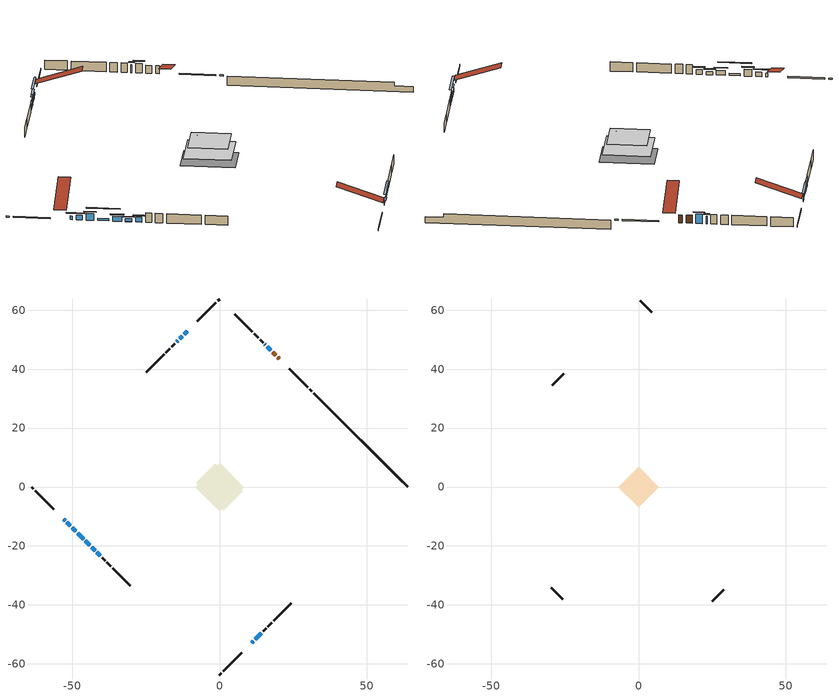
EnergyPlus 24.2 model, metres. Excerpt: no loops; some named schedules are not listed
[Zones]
conditioned space
 floor outside (Floor1 construction): -0.75,0 0,0.75 0.75,0 0,-0.75 z0.61
 floor outside (Floor2 construction): -0.91,0 0,0.91 0.91,0 0,-0.91 z0.61
 floor adiabatic (AdiabaticFloorConstruction): -8.15,0 0,8.15 8.15,0 0,-8.15 z0.61
 floor foundation (Slab1 construction): -7.97,1.41 -1.41,7.97 7.97,-1.41 1.41,-7.97 z-1.83
 wall outside (RimJoist1 construction): 0,-63.81 0.58,-63.23 / -63.81,0 -63.23,-0.58 / 0,63.81 -0.58,63.23 / 31.26,32.55 30.68,33.13 z0.61:0.91
 wall outside (RimJoist2 construction): 1.24,-62.58 7.57,-56.24 / -62.58,-1.24 -56.24,-7.57 / -1.24,62.58 -7.57,56.24 / 30.02,33.79 23.68,40.13 z0.61:0.91
 wall outside (AdiabaticWallConstruction 1): 20.27,43.54 19.7,44.12 / 19.04,44.77 18,45.81 z0.61:2.64
 wall outside (AdiabaticWallConstruction): -52.83,-10.99 -52.43,-11.38 / 10.99,-52.83 11.53,-52.28 z0.61:1.53; -51.77,-12.04 -50.7,-13.12 / -14.13,49.68 -14.57,49.25 / -45.49,-18.32 -43.98,-19.83 / -41.59,-22.22 -40.51,-23.3 z0.61:1.83; -50.04,-13.77 -48.75,-15.07 z0.61:2.34; 17.35,46.47 16.27,47.55 z0.61:3.05; -10.99,52.83 -11.96,51.85 / -48.09,-15.72 -46.15,-17.66 / 12.18,-51.63 14.12,-49.69 z0.61:1.22; -12.61,51.2 -13.48,50.34 z0.61:1.68; 15.61,48.2 15.43,48.38 z0.61:2.64; -43.33,-20.49 -42.25,-21.56 z0.61:1.37
 wall outside (Wall1 construction): 14.78,-49.03 15.79,-48.02 / -39.86,-23.96 -38.84,-24.97 / -15.22,48.59 -16.24,47.58 / 14.77,49.04 13.76,50.05 z0.61:3.05
 wall outside (Wall2 construction): 16.45,-47.36 17.72,-46.09 / -38.19,-25.63 -36.91,-26.9 / -16.89,46.92 -18.17,45.65 / 13.1,50.71 11.83,51.98 z0.61:3.05
 wall outside (Wall3 construction): 18.38,-45.43 24.35,-39.46 / -36.26,-27.56 -30.29,-33.52 / -18.82,44.99 -24.79,39.02 / 11.17,52.64 5.21,58.61 z0.61:3.05
 wall foundation (FoundationWall1 construction): 31.92,31.9,-1.83 31.92,31.9,0.61 60.62,3.19,0.61 60.62,3.19,-0.32 63.81,0,-0.32 63.81,0,-1.83
 window (WindowConstruction 10): -52.82,-10.99 -52.43,-11.38 z0.61:1.52
 window (WindowConstruction 6): -51.77,-12.04 -50.7,-13.12 z0.61:1.83
 window (WindowConstruction 7): -50.04,-13.77 -48.75,-15.07 z0.61:2.34
 window (WindowConstruction 8): 10.99,-52.82 11.53,-52.29 z0.61:1.52
 window (WindowConstruction 9): 17.35,46.47 16.27,47.55 z0.61:3.05
 window (WindowConstruction 11): -10.99,52.82 -11.96,51.85 z0.61:1.22
 window (WindowConstruction 12): -48.09,-15.72 -46.15,-17.66 z0.61:1.22
 window (WindowConstruction 13): 12.18,-51.63 14.12,-49.69 z0.61:1.22
 window (WindowConstruction): -12.61,51.2 -13.48,50.34 z0.61:1.68
 window (WindowConstruction 1): 15.61,48.2 15.43,48.38 z0.61:2.64
 window (WindowConstruction 2): -14.13,49.68 -14.56,49.25 z0.61:1.83
 window (WindowConstruction 3): -45.49,-18.32 -43.98,-19.83 z0.61:1.83
 window (WindowConstruction 4): -43.33,-20.49 -42.25,-21.56 z0.61:1.37
 window (WindowConstruction 5): -41.59,-22.22 -40.51,-23.3 z0.61:1.83
 door (Door): 20.27,43.54 19.7,44.12 z0.61:2.64
 door (Door 1): 19.04,44.77 18,45.81 z0.61:2.64
 ceiling adiabatic (AdiabaticFloorConstruction): 0,-8.15 8.15,0 0,8.15 -8.15,0 z0.61
attic - vented
 floor to conditioned space (Floor3 construction Reversed): -6.82,0 0,6.82 6.82,0 0,-6.82 z3.05
 floor to conditioned space (Floor4 construction Reversed): -4.56,0 0,4.56 4.56,0 0,-4.56 z3.05
 wall outside (Wall4 construction): 25.01,-38.81 28.9,-34.91 / -29.63,-34.18 -25.74,-38.07 / -25.45,38.36 -29.34,34.47 / 4.55,59.26 0.66,63.16 z0.61:3.05
 roof outside (Roof1 construction): 10.33,-53.48,3.05 2.36,-45.51,6.8 0.26,-47.61,6.8 8.23,-55.58,3.05; -53.48,-10.33,3.05 -45.51,-2.36,6.8 -47.61,-0.26,6.8 -55.58,-8.23,3.05; -10.33,53.48,3.05 -2.36,45.51,6.8 -0.26,47.61,6.8 -8.23,55.58,3.05; 20.93,42.89,3.05 12.96,34.92,6.8 15.06,32.82,6.8 23.03,40.79,3.05
shading: -51.79,-12.03 -53.47,-10.34 -53.79,-10.67 -52.11,-12.35 z2.44; -50.26,-13.55 -52.2,-11.61 -52.53,-11.93 -50.59,-13.87 z2.44; -48.31,-15.5 -50.47,-13.34 -50.8,-13.67 -48.64,-15.82 z2.95; 11.96,-51.85 10.56,-53.26 10.88,-53.58 12.28,-52.18 z2.13; 15.84,47.98 17.78,46.04 18.1,46.36 16.16,48.3 z3.66; -13.9,49.92 -9.05,54.76 -9.38,55.09 -14.22,50.24 z3.96; -44.21,-19.6 -50.03,-13.79 -50.35,-14.11 -44.54,-19.93 z3.96; 16.06,-47.75 10.25,-53.57 10.57,-53.89 16.39,-48.08 z3.96; -14.12,49.69 -11.97,51.84 -12.3,52.17 -14.45,50.02 z2.59; 15,48.81 16.04,47.77 16.37,48.1 15.33,49.14 z3.25; -15,48.82 -13.7,50.11 -14.03,50.44 -15.32,49.14 z2.44; -43.55,-20.26 -45.92,-17.89 -46.25,-18.22 -43.88,-20.59 z2.44; -41.82,-21.99 -43.76,-20.06 -44.08,-20.38 -42.14,-22.32 z1.98; -40.08,-23.73 -42.02,-21.79 -42.35,-22.12 -40.41,-24.05 z2.44
[Building]
Building 1: Terrain=Suburbs
[Site:Location]
Calgary Intl AP_AB: Latitude {deg}=51.11; Longitude {deg}=-114.02; Time Zone {hr}=-7; Elevation {m}=1084; Keep Site Location Information=Yes
[Site:GroundTemperature:Shallow]
0.326196, -1.55603, -1.70677, -0.813554, 2.7722, 6.34125, 9.43543, 11.3955, 11.562, 9.96783, 6.95256, 3.49299
[Site:WaterMainsTemperature]
Calculation Method=Schedule; Temperature Schedule=mains temperature schedule
[Material] Roughness=Rough; Thermal Absorptance=0.9
Name | Thickness {m} | Conductivity {W/m-K} | Density {kg/m3} | Specific Heat {J/kg-K} | Solar Absorptance | Visible Absorptance
asphalt or fiberglass shingles | 0.00635 | 0.162714 | 1121.4 | 1465.45 | 0.4 | 0.4
ceiling loosefill ins | 0.169333 | 0.0480833 | 16.02 | 1046.75 | 0.7 | 0.7
ceiling stud and cavity | 0.1397 | 0.0776294 | 65.682 | 1177.47 | 0.7 | 0.7
ceiling stud and cavity 1 | 0.1397 | 0.0868022 | 65.682 | 1177.47 | 0.7 | 0.7
concrete 4.0 in. | 0.1016 | 1.803125 | 2242.8 | 837.4 | 0.7 | 0.7
concrete 8.0 in. | 0.2032 | 1.803125 | 2242.8 | 837.4 | 0.7 | 0.7
door material | 0.04445 | 0.0451087 | 512.64 | 1214.23 | 0.7 | 0.7
exterior vertical ins | 0.0645585 | 0.029427 | 32.04 | 1214.23 | 0.7 | 0.7
floor covering | 0.0127 | 0.0433444 | 54.468 | 1339.84 | 0.6 | 0.6
floor rigid ins | 0.103632 | 0.029427 | 32.04 | 1214.23 | 0.7 | 0.7
floor rigid ins 1; wall rigid ins 1 | 0.512978 | 0.029427 | 32.04 | 1214.23 | 0.7 | 0.7
floor stud and cavity | 0.1397 | 0.116811 | 92.3553 | 1139.71 | 0.7 | 0.7
floor stud and cavity 1 | 0.1397 | 0.121275 | 92.3553 | 1139.71 | 0.7 | 0.7
floor stud and cavity 2 | 0.1397 | 1.75129 | 37.0049 | 1207.88 | 0.7 | 0.7
furniture material conditioned space 1 | 0.1524 | 0.115458 | 640.8 | 1214.23 | 0.6 | 0.6
gypsum board | 0.0127 | 0.160291 | 801 | 837.4 | 0.6 | 0.6
gypsum board 1 | 0.0127 | 0.160291 | 801 | 837.4 | 0.7 | 0.7
osb sheathing 0.5 in. | 0.0127 | 0.115458 | 512.64 | 1214.23 | 0.7 | 0.7
osb sheathing 0.75 in. | 0.01905 | 0.115458 | 512.64 | 1214.23 | 0.7 | 0.7
osb sheathing 2.0 in. | 0.0508 | 0.115458 | 512.64 | 1214.23 | 0.7 | 0.7
rim joist rigid ins; wall rigid ins | 0.051816 | 0.029427 | 32.04 | 1214.23 | 0.7 | 0.7
rim joist stud and cavity | 0.0508 | 0.0527828 | 125.044 | 1163.47 | 0.6 | 0.6
rim joist stud and cavity 1 | 0.0508 | 0.0496917 | 125.044 | 1163.47 | 0.6 | 0.6
slab rigid ins | 0.000517642 | 0.029427 | 32.04 | 1214.23 | 0.7 | 0.7
wall stud and cavity | 0.1397 | 0.256764 | 139.0536 | 1170.24 | 0.7 | 0.7
wall stud and cavity 1 | 0.1397 | 0.189354 | 139.0536 | 1170.24 | 0.7 | 0.7
wall stud and cavity 2 | 0.1397 | 0.17399 | 139.0536 | 1170.24 | 0.7 | 0.7
wall stud and cavity 3 | 0.0889 | 6.9971 | 50.32683 | 1063.81 | 0.6 | 0.6
wall stud and cavity 4 | 0.0889 | 0.380278 | 52.3479 | 1209.89 | 0.7 | 0.7
wall stud and cavity 5 | 0.0889 | 0.391764 | 83.0341 | 1211.67 | 0.7 | 0.7
wood siding | 0.0254 | 0.102417 | 544.68 | 1172.36 | 0.4 | 0.4
wood siding 1 | 0.00254 | 0.102417 | 544.68 | 1172.36 | 0.4 | 0.4
wood siding 2; wood siding 3; wood siding 4 | 0.0254 | 0.102417 | 544.68 | 1172.36 | 0.7 | 0.7
[WindowMaterial:SimpleGlazingSystem]
Name | U-Factor {W/m2-K} | Solar Heat Gain Coefficient
WindowMaterial | 2.78392 | 0.59
WindowMaterial 1 | 2.73793 | 0.33
WindowMaterial 10 | 2.75553 | 0.6
WindowMaterial 11 | 2.77143 | 0.5
WindowMaterial 2 | 2.50513 | 0.27
WindowMaterial 3 | 2.7913 | 0.63
WindowMaterial 4 | 2.76973 | 0.52
WindowMaterial 5 | 2.77825 | 0.56
WindowMaterial 6 | 2.78847 | 0.62
WindowMaterial 7 | 2.79414 | 0.65
WindowMaterial 8 | 2.773703 | 0.53
WindowMaterial 9 | 2.79471 | 0.65
[Construction]
AdiabaticFloorConstruction: floor stud and cavity 2, floor rigid ins 1, osb sheathing 0.75 in., floor covering
AdiabaticWallConstruction: wood siding 3, wall rigid ins 1, wall stud and cavity 4, gypsum board
AdiabaticWallConstruction 1: wood siding 4, wall rigid ins 1, wall stud and cavity 4, gypsum board
Door; Door 1: door material
Floor1 construction: floor stud and cavity, floor rigid ins, osb sheathing 0.75 in., floor covering
Floor2 construction: floor stud and cavity 1, floor rigid ins, osb sheathing 0.75 in., floor covering
Floor3 construction Reversed: gypsum board, ceiling stud and cavity, ceiling loosefill ins
Floor4 construction Reversed: gypsum board, ceiling stud and cavity 1, ceiling loosefill ins
FoundationWall1 construction: concrete 8.0 in., gypsum board 1
furniture construction conditioned space 1: furniture material conditioned space 1
PartitionWallConstruction: gypsum board, wall stud and cavity 5, gypsum board
RimJoist1 construction: wood siding 2, rim joist rigid ins, osb sheathing 2.0 in., rim joist stud and cavity
RimJoist2 construction: wood siding 2, rim joist rigid ins, osb sheathing 2.0 in., rim joist stud and cavity 1
Roof1 construction: asphalt or fiberglass shingles
Slab1 construction: slab rigid ins, concrete 4.0 in.
Wall1 construction: wood siding, wall rigid ins, osb sheathing 0.5 in., wall stud and cavity, gypsum board
Wall2 construction: wood siding, wall rigid ins, osb sheathing 0.5 in., wall stud and cavity 1, gypsum board
Wall3 construction: wood siding, wall rigid ins, osb sheathing 0.5 in., wall stud and cavity 2, gypsum board
Wall4 construction: wood siding 1, wall stud and cavity 3
WindowConstruction: WindowMaterial
WindowConstruction 1: WindowMaterial 1
WindowConstruction 10: WindowMaterial 10
WindowConstruction 11; WindowConstruction 12; WindowConstruction 13: WindowMaterial 11
WindowConstruction 2: WindowMaterial 2
WindowConstruction 3: WindowMaterial 3
WindowConstruction 4: WindowMaterial 4
WindowConstruction 5: WindowMaterial 5
WindowConstruction 6: WindowMaterial 6
WindowConstruction 7: WindowMaterial 7
WindowConstruction 8: WindowMaterial 8
WindowConstruction 9: WindowMaterial 9
[Zone] Multiplier=1; Part of Total Floor Area=Yes
Name | Volume {m3}
attic - vented | 82.1473
conditioned space | 732.6
[Space]
Name | Zone | Volume {m3}
attic - vented 1 | attic - vented | 82.1473
conditioned space 1 | conditioned space | 732.6
[ZoneInfiltration:EffectiveLeakageArea]
infil attic - vented 1: Zone or Space=attic - vented 1; Schedule=Always On Discrete; Effective Air Leakage Area {cm2}=4609.03; Stack Coefficient=0.000430776; Wind Coefficient=1.40232e-05
[ZoneMixing]
whole house fan mix: Zone or Space=attic - vented; Schedule=Always On Continuous; Design Flow Rate Calculation Method=Flow/Zone; Design Flow Rate {m3/s}=0; Source Zone or Space=conditioned space
[SurfaceProperty:ExposedFoundationPerimeter]
Slab1: Exposed Perimeter Calculation Method=TotalExposedPerimeter; Total Exposed Perimeter {m}=45.11
[InternalMass] Zone or ZoneList=conditioned space; Space or SpaceList=conditioned space 1
Name | Construction | Surface Area {m2}
furniture mass conditioned space 1 | furniture construction conditioned space 1 | 103.588
partition wall mass | PartitionWallConstruction | 258.971
[Lights]
interior lighting: Zone or ZoneList or Space or SpaceList=conditioned space 1; Schedule=interior lighting schedule; Design Level Calculation Method=LightingLevel; Lighting Level {W}=343.2; Return Air Fraction=0; Fraction Radiant=0.6; Fraction Visible=0.2; Fraction Replaceable=1
[People]
occupants: Zone or ZoneList or Space or SpaceList=conditioned space 1; Number of People Schedule=occupants schedule; Number of People Calculation Method=People; Number of People=3; Fraction Radiant=0.314171; Sensible Heat Fraction=0.56303; Activity Level Schedule=occupants activity schedule; Carbon Dioxide Generation Rate {m3/s-W}=0; Enable ASHRAE 55 Comfort Warnings=No; Mean Radiant Temperature Calculation Type=EnclosureAveraged
[ElectricEquipment] Zone or ZoneList or Space or SpaceList=conditioned space 1; Design Level Calculation Method=EquipmentLevel
Name | Schedule | Design Level {W} | Fraction Latent | Fraction Radiant | Fraction Lost
clothes dryer | clothes dryer schedule | 140.772 | 0.015 | 0.081 | 0.85
clothes washer | clothes washer schedule | 32.1985 | 0.03 | 0.162 | 0.7
cooking range | cooking range schedule | 215.147 | 0.08 | 0.432 | 0.2
dishwasher | dishwasher schedule | 66.8632 | 0.3 | 0.18 | 0.4
fridge | fridge schedule | 72.9452 | 0 | 0.6 | 0
mech vent house fan | mech vent house fan schedule | 0 | 0 | 0 | 1
mech vent house fan cfis | mech vent house fan cfis schedule | 0 | 0 | 0 | 0
misc plug loads | misc plug loads schedule | 494.7 | 0.045 | 0.513 | 0.1
whole house fan | Always On Discrete | 0 | 0 | 0 | 1
[OtherEquipment] Zone or ZoneList or Space or SpaceList=conditioned space 1; Design Level Calculation Method=EquipmentLevel
Name | Fuel Type | Schedule | Design Level {W} | Fraction Latent | Fraction Radiant | Fraction Lost
clothes dryer 1 | Electricity | clothes dryer schedule | 0 | 0.015 | 0.081 | 0.85
cooking range 1 | Electricity | cooking range schedule | 0 | 0.08 | 0.432 | 0.2
general water use latent | None | general water use schedule | 62.594 | 1 | 0 | 0
general water use sensible | None | general water use schedule | -61.6891 | 0 | 0.6 | 0
mech vent house fan latent load | None | Always On Discrete | 0 | 1 | 0 | 0
mech vent house fan sensible load | None | Always On Discrete | 0 | 0 | 0 | 0
water heater energy adjustment1 | NaturalGas | Always On Discrete | 0.01 | 0 | 0 | 1
[ZoneInfiltration:DesignFlowRate] Zone or ZoneList or Space or SpaceList=conditioned space 1; Schedule=Always On Discrete; Design Flow Rate Calculation Method=Flow/Zone; Design Flow Rate {m3/s}=0
infil flow; natural vent flow; whole house fan flow
[Foundation:Kiva]
Foundation Kiva 1: Initial Indoor Air Temperature {C}=18; Wall Height Above Grade {m}=0.609996; Wall Depth Below Slab {m}=0.2032; Custom Block Material Name 1=exterior vertical ins; Custom Block Depth 1 {m}=2.43998; Custom Block X Position 1 {m}=0.2159; Custom Block Z Position 1 {m}=0
[Foundation:Kiva:Settings]
Soil Conductivity {W/m-K}=0.849921; Soil Density {kg/m3}=1842.3; Soil Specific Heat {J/kg-K}=418.7; Ground Solar Absorptivity=0.9; Ground Thermal Absorptivity=0.9; Ground Surface Roughness {m}=0.03; Far-Field Width {m}=40; Deep-Ground Boundary Condition=ZeroFlux; Deep-Ground Depth {m}=40; Minimum Cell Dimension {m}=0.2; Maximum Cell Growth Coefficient=3; Simulation Timestep=Timestep
[Exterior:Lights]
exterior lighting: Schedule=exterior lighting schedule; Design Level {W}=75.6
[Schedule:Constant]
Name | Hourly Value
Always On Continuous; mech vent house fan schedule; mech vent house fan cfis schedule; Always On Discrete | 1
occupants activity schedule | 117.228
fridge schedule | 0
[Schedule:Week:Daily]
interior lighting schedule Week Rule - Jan1-Jan27: interior lighting schedule day, interior lighting schedule day, interior lighting schedule day, interior lighting schedule day, interior lighting schedule day, interior lighting schedule day, interior lighting schedule day, interior lighting schedule default day, interior lighting schedule default day, interior lighting schedule default day, interior lighting schedule default day, interior lighting schedule default day
interior lighting schedule Week Rule - Jan28-Feb3: interior lighting schedule day, interior lighting schedule day, interior lighting schedule day, interior lighting schedule day, interior lighting schedule day 1, interior lighting schedule day 1, interior lighting schedule day 1, interior lighting schedule default day, interior lighting schedule default day, interior lighting schedule default day, interior lighting schedule default day, interior lighting schedule default day
interior lighting schedule Week Rule - Feb4-Feb24: interior lighting schedule day 1, interior lighting schedule day 1, interior lighting schedule day 1, interior lighting schedule day 1, interior lighting schedule day 1, interior lighting schedule day 1, interior lighting schedule day 1, interior lighting schedule default day, interior lighting schedule default day, interior lighting schedule default day, interior lighting schedule default day, interior lighting schedule default day
interior lighting schedule Week Rule - Feb25-Mar3: interior lighting schedule day 1, interior lighting schedule day 1, interior lighting schedule day 1, interior lighting schedule day 1, interior lighting schedule day 2, interior lighting schedule day 2, interior lighting schedule day 2, interior lighting schedule default day, interior lighting schedule default day, interior lighting schedule default day, interior lighting schedule default day, interior lighting schedule default day
interior lighting schedule Week Rule - Mar4-Mar31: interior lighting schedule day 2, interior lighting schedule day 2, interior lighting schedule day 2, interior lighting schedule day 2, interior lighting schedule day 2, interior lighting schedule day 2, interior lighting schedule day 2, interior lighting schedule default day, interior lighting schedule default day, interior lighting schedule default day, interior lighting schedule default day, interior lighting schedule default day
interior lighting schedule Week Rule - Apr1-Apr28: interior lighting schedule day 3, interior lighting schedule day 3, interior lighting schedule day 3, interior lighting schedule day 3, interior lighting schedule day 3, interior lighting schedule day 3, interior lighting schedule day 3, interior lighting schedule default day, interior lighting schedule default day, interior lighting schedule default day, interior lighting schedule default day, interior lighting schedule default day
interior lighting schedule Week Rule - Apr29-May5: interior lighting schedule day 3, interior lighting schedule day 3, interior lighting schedule day 4, interior lighting schedule day 4, interior lighting schedule day 4, interior lighting schedule day 4, interior lighting schedule day 4, interior lighting schedule default day, interior lighting schedule default day, interior lighting schedule default day, interior lighting schedule default day, interior lighting schedule default day
interior lighting schedule Week Rule - May6-May26: interior lighting schedule day 4, interior lighting schedule day 4, interior lighting schedule day 4, interior lighting schedule day 4, interior lighting schedule day 4, interior lighting schedule day 4, interior lighting schedule day 4, interior lighting schedule default day, interior lighting schedule default day, interior lighting schedule default day, interior lighting schedule default day, interior lighting schedule default day
interior lighting schedule Week Rule - May27-Jun2: interior lighting schedule day 4, interior lighting schedule day 4, interior lighting schedule day 4, interior lighting schedule day 4, interior lighting schedule day 4, interior lighting schedule day 5, interior lighting schedule day 5, interior lighting schedule default day, interior lighting schedule default day, interior lighting schedule default day, interior lighting schedule default day, interior lighting schedule default day
interior lighting schedule Week Rule - Jun3-Jun30: interior lighting schedule day 5, interior lighting schedule day 5, interior lighting schedule day 5, interior lighting schedule day 5, interior lighting schedule day 5, interior lighting schedule day 5, interior lighting schedule day 5, interior lighting schedule default day, interior lighting schedule default day, interior lighting schedule default day, interior lighting schedule default day, interior lighting schedule default day
interior lighting schedule Week Rule - Jul1-Jul28: interior lighting schedule day 6, interior lighting schedule day 6, interior lighting schedule day 6, interior lighting schedule day 6, interior lighting schedule day 6, interior lighting schedule day 6, interior lighting schedule day 6, interior lighting schedule default day, interior lighting schedule default day, interior lighting schedule default day, interior lighting schedule default day, interior lighting schedule default day
interior lighting schedule Week Rule - Jul29-Aug4: interior lighting schedule day 6, interior lighting schedule day 6, interior lighting schedule day 6, interior lighting schedule day 7, interior lighting schedule day 7, interior lighting schedule day 7, interior lighting schedule day 7, interior lighting schedule default day, interior lighting schedule default day, interior lighting schedule default day, interior lighting schedule default day, interior lighting schedule default day
interior lighting schedule Week Rule - Aug5-Aug25: interior lighting schedule day 7, interior lighting schedule day 7, interior lighting schedule day 7, interior lighting schedule day 7, interior lighting schedule day 7, interior lighting schedule day 7, interior lighting schedule day 7, interior lighting schedule default day, interior lighting schedule default day, interior lighting schedule default day, interior lighting schedule default day, interior lighting schedule default day
interior lighting schedule Week Rule - Aug26-Sep1: interior lighting schedule day 7, interior lighting schedule day 7, interior lighting schedule day 7, interior lighting schedule day 7, interior lighting schedule day 7, interior lighting schedule day 7, interior lighting schedule day 8, interior lighting schedule default day, interior lighting schedule default day, interior lighting schedule default day, interior lighting schedule default day, interior lighting schedule default day
interior lighting schedule Week Rule - Sep2-Sep29: interior lighting schedule day 8, interior lighting schedule day 8, interior lighting schedule day 8, interior lighting schedule day 8, interior lighting schedule day 8, interior lighting schedule day 8, interior lighting schedule day 8, interior lighting schedule default day, interior lighting schedule default day, interior lighting schedule default day, interior lighting schedule default day, interior lighting schedule default day
interior lighting schedule Week Rule - Sep30-Oct6: interior lighting schedule day 8, interior lighting schedule day 9, interior lighting schedule day 9, interior lighting schedule day 9, interior lighting schedule day 9, interior lighting schedule day 9, interior lighting schedule day 9, interior lighting schedule default day, interior lighting schedule default day, interior lighting schedule default day, interior lighting schedule default day, interior lighting schedule default day
interior lighting schedule Week Rule - Oct7-Oct27: interior lighting schedule day 9, interior lighting schedule day 9, interior lighting schedule day 9, interior lighting schedule day 9, interior lighting schedule day 9, interior lighting schedule day 9, interior lighting schedule day 9, interior lighting schedule default day, interior lighting schedule default day, interior lighting schedule default day, interior lighting schedule default day, interior lighting schedule default day
interior lighting schedule Week Rule - Oct28-Nov3: interior lighting schedule day 9, interior lighting schedule day 9, interior lighting schedule day 9, interior lighting schedule day 9, interior lighting schedule day 10, interior lighting schedule day 10, interior lighting schedule day 10, interior lighting schedule default day, interior lighting schedule default day, interior lighting schedule default day, interior lighting schedule default day, interior lighting schedule default day
interior lighting schedule Week Rule - Nov4-Nov24: interior lighting schedule day 10, interior lighting schedule day 10, interior lighting schedule day 10, interior lighting schedule day 10, interior lighting schedule day 10, interior lighting schedule day 10, interior lighting schedule day 10, interior lighting schedule default day, interior lighting schedule default day, interior lighting schedule default day, interior lighting schedule default day, interior lighting schedule default day
interior lighting schedule Week Rule - Nov25-Dec1: interior lighting schedule day 10, interior lighting schedule day 10, interior lighting schedule day 10, interior lighting schedule day 10, interior lighting schedule day 10, interior lighting schedule day 10, interior lighting schedule day 11, interior lighting schedule default day, interior lighting schedule default day, interior lighting schedule default day, interior lighting schedule default day, interior lighting schedule default day
interior lighting schedule Week Rule - Dec2-Dec31: interior lighting schedule day 11, interior lighting schedule day 11, interior lighting schedule day 11, interior lighting schedule day 11, interior lighting schedule day 11, interior lighting schedule day 11, interior lighting schedule day 11, interior lighting schedule default day, interior lighting schedule default day, interior lighting schedule default day, interior lighting schedule default day, interior lighting schedule default day
occupants schedule Week Rule - Jan1-Dec31: occupants schedule day, occupants schedule day, occupants schedule day, occupants schedule day, occupants schedule day, occupants schedule day, occupants schedule day, occupants schedule default day, occupants schedule default day, occupants schedule default day, occupants schedule default day, occupants schedule default day
clothes dryer schedule Week Rule - Jan1-Dec31: clothes dryer schedule day, clothes dryer schedule day, clothes dryer schedule day, clothes dryer schedule day, clothes dryer schedule day, clothes dryer schedule day, clothes dryer schedule day, clothes dryer schedule default day, clothes dryer schedule default day, clothes dryer schedule default day, clothes dryer schedule default day, clothes dryer schedule default day
clothes washer schedule Week Rule - Jan1-Dec31: clothes washer schedule day, clothes washer schedule day, clothes washer schedule day, clothes washer schedule day, clothes washer schedule day, clothes washer schedule day, clothes washer schedule day, clothes washer schedule default day, clothes washer schedule default day, clothes washer schedule default day, clothes washer schedule default day, clothes washer schedule default day
cooking range schedule Week Rule - Jan1-Dec31: cooking range schedule day, cooking range schedule day, cooking range schedule day, cooking range schedule day, cooking range schedule day, cooking range schedule day, cooking range schedule day, cooking range schedule default day, cooking range schedule default day, cooking range schedule default day, cooking range schedule default day, cooking range schedule default day
dishwasher schedule Week Rule - Jan1-Dec31: dishwasher schedule day, dishwasher schedule day, dishwasher schedule day, dishwasher schedule day, dishwasher schedule day, dishwasher schedule day, dishwasher schedule day, dishwasher schedule default day, dishwasher schedule default day, dishwasher schedule default day, dishwasher schedule default day, dishwasher schedule default day
misc plug loads schedule Week Rule - Jan1-Dec31: misc plug loads schedule day, misc plug loads schedule day, misc plug loads schedule day, misc plug loads schedule day, misc plug loads schedule day, misc plug loads schedule day, misc plug loads schedule day, misc plug loads schedule default day, misc plug loads schedule default day, misc plug loads schedule default day, misc plug loads schedule default day, misc plug loads schedule default day
general water use schedule Week Rule - Jan1-Dec31: general water use schedule day, general water use schedule day, general water use schedule day, general water use schedule day, general water use schedule day, general water use schedule day, general water use schedule day, general water use schedule default day, general water use schedule default day, general water use schedule default day, general water use schedule default day, general water use schedule default day
exterior lighting schedule Week Rule - Jan1-Jan27: exterior lighting schedule day, exterior lighting schedule day, exterior lighting schedule day, exterior lighting schedule day, exterior lighting schedule day, exterior lighting schedule day, exterior lighting schedule day, exterior lighting schedule default day, exterior lighting schedule default day, exterior lighting schedule default day, exterior lighting schedule default day, exterior lighting schedule default day
exterior lighting schedule Week Rule - Jan28-Feb3: exterior lighting schedule day, exterior lighting schedule day, exterior lighting schedule day, exterior lighting schedule day, exterior lighting schedule day 1, exterior lighting schedule day 1, exterior lighting schedule day 1, exterior lighting schedule default day, exterior lighting schedule default day, exterior lighting schedule default day, exterior lighting schedule default day, exterior lighting schedule default day
exterior lighting schedule Week Rule - Feb4-Feb24: exterior lighting schedule day 1, exterior lighting schedule day 1, exterior lighting schedule day 1, exterior lighting schedule day 1, exterior lighting schedule day 1, exterior lighting schedule day 1, exterior lighting schedule day 1, exterior lighting schedule default day, exterior lighting schedule default day, exterior lighting schedule default day, exterior lighting schedule default day, exterior lighting schedule default day
exterior lighting schedule Week Rule - Feb25-Mar3: exterior lighting schedule day 1, exterior lighting schedule day 1, exterior lighting schedule day 1, exterior lighting schedule day 1, exterior lighting schedule day 2, exterior lighting schedule day 2, exterior lighting schedule day 2, exterior lighting schedule default day, exterior lighting schedule default day, exterior lighting schedule default day, exterior lighting schedule default day, exterior lighting schedule default day
exterior lighting schedule Week Rule - Mar4-Mar31: exterior lighting schedule day 2, exterior lighting schedule day 2, exterior lighting schedule day 2, exterior lighting schedule day 2, exterior lighting schedule day 2, exterior lighting schedule day 2, exterior lighting schedule day 2, exterior lighting schedule default day, exterior lighting schedule default day, exterior lighting schedule default day, exterior lighting schedule default day, exterior lighting schedule default day
exterior lighting schedule Week Rule - Apr1-Apr28: exterior lighting schedule day 3, exterior lighting schedule day 3, exterior lighting schedule day 3, exterior lighting schedule day 3, exterior lighting schedule day 3, exterior lighting schedule day 3, exterior lighting schedule day 3, exterior lighting schedule default day, exterior lighting schedule default day, exterior lighting schedule default day, exterior lighting schedule default day, exterior lighting schedule default day
exterior lighting schedule Week Rule - Apr29-May5: exterior lighting schedule day 3, exterior lighting schedule day 3, exterior lighting schedule day 4, exterior lighting schedule day 4, exterior lighting schedule day 4, exterior lighting schedule day 4, exterior lighting schedule day 4, exterior lighting schedule default day, exterior lighting schedule default day, exterior lighting schedule default day, exterior lighting schedule default day, exterior lighting schedule default day
exterior lighting schedule Week Rule - May6-May26: exterior lighting schedule day 4, exterior lighting schedule day 4, exterior lighting schedule day 4, exterior lighting schedule day 4, exterior lighting schedule day 4, exterior lighting schedule day 4, exterior lighting schedule day 4, exterior lighting schedule default day, exterior lighting schedule default day, exterior lighting schedule default day, exterior lighting schedule default day, exterior lighting schedule default day
exterior lighting schedule Week Rule - May27-Jun2: exterior lighting schedule day 4, exterior lighting schedule day 4, exterior lighting schedule day 4, exterior lighting schedule day 4, exterior lighting schedule day 4, exterior lighting schedule day 5, exterior lighting schedule day 5, exterior lighting schedule default day, exterior lighting schedule default day, exterior lighting schedule default day, exterior lighting schedule default day, exterior lighting schedule default day
exterior lighting schedule Week Rule - Jun3-Jun30: exterior lighting schedule day 5, exterior lighting schedule day 5, exterior lighting schedule day 5, exterior lighting schedule day 5, exterior lighting schedule day 5, exterior lighting schedule day 5, exterior lighting schedule day 5, exterior lighting schedule default day, exterior lighting schedule default day, exterior lighting schedule default day, exterior lighting schedule default day, exterior lighting schedule default day
exterior lighting schedule Week Rule - Jul1-Jul28: exterior lighting schedule day 6, exterior lighting schedule day 6, exterior lighting schedule day 6, exterior lighting schedule day 6, exterior lighting schedule day 6, exterior lighting schedule day 6, exterior lighting schedule day 6, exterior lighting schedule default day, exterior lighting schedule default day, exterior lighting schedule default day, exterior lighting schedule default day, exterior lighting schedule default day
exterior lighting schedule Week Rule - Jul29-Aug4: exterior lighting schedule day 6, exterior lighting schedule day 6, exterior lighting schedule day 6, exterior lighting schedule day 7, exterior lighting schedule day 7, exterior lighting schedule day 7, exterior lighting schedule day 7, exterior lighting schedule default day, exterior lighting schedule default day, exterior lighting schedule default day, exterior lighting schedule default day, exterior lighting schedule default day
exterior lighting schedule Week Rule - Aug5-Aug25: exterior lighting schedule day 7, exterior lighting schedule day 7, exterior lighting schedule day 7, exterior lighting schedule day 7, exterior lighting schedule day 7, exterior lighting schedule day 7, exterior lighting schedule day 7, exterior lighting schedule default day, exterior lighting schedule default day, exterior lighting schedule default day, exterior lighting schedule default day, exterior lighting schedule default day
exterior lighting schedule Week Rule - Aug26-Sep1: exterior lighting schedule day 7, exterior lighting schedule day 7, exterior lighting schedule day 7, exterior lighting schedule day 7, exterior lighting schedule day 7, exterior lighting schedule day 7, exterior lighting schedule day 8, exterior lighting schedule default day, exterior lighting schedule default day, exterior lighting schedule default day, exterior lighting schedule default day, exterior lighting schedule default day
[Schedule:Year]
interior lighting schedule: interior lighting schedule Week Rule - Jan1-Jan27, 1, 1, 1, 27, interior lighting schedule Week Rule - Jan28-Feb3, 1, 28, 2, 3, interior lighting schedule Week Rule - Feb4-Feb24, 2, 4, 2, 24, interior lighting schedule Week Rule - Feb25-Mar3, 2, 25, 3, 3, interior lighting schedule Week Rule - Mar4-Mar31, 3, 4, 3, 31, interior lighting schedule Week Rule - Apr1-Apr28, 4, 1, 4, 28, interior lighting schedule Week Rule - Apr29-May5, 4, 29, 5, 5, interior lighting schedule Week Rule - May6-May26, 5, 6, 5, 26, interior lighting schedule Week Rule - May27-Jun2, 5, 27, 6, 2, interior lighting schedule Week Rule - Jun3-Jun30, 6, 3, 6, 30, interior lighting schedule Week Rule - Jul1-Jul28, 7, 1, 7, 28, interior lighting schedule Week Rule - Jul29-Aug4, 7, 29, 8, 4, interior lighting schedule Week Rule - Aug5-Aug25, 8, 5, 8, 25, interior lighting schedule Week Rule - Aug26-Sep1, 8, 26, 9, 1, interior lighting schedule Week Rule - Sep2-Sep29, 9, 2, 9, 29, interior lighting schedule Week Rule - Sep30-Oct6, 9, 30, 10, 6, interior lighting schedule Week Rule - Oct7-Oct27, 10, 7, 10, 27, interior lighting schedule Week Rule - Oct28-Nov3, 10, 28, 11, 3, interior lighting schedule Week Rule - Nov4-Nov24, 11, 4, 11, 24, interior lighting schedule Week Rule - Nov25-Dec1, 11, 25, 12, 1, interior lighting schedule Week Rule - Dec2-Dec31, 12, 2, 12, 31
occupants schedule: occupants schedule Week Rule - Jan1-Dec31, 1, 1, 12, 31
clothes dryer schedule: clothes dryer schedule Week Rule - Jan1-Dec31, 1, 1, 12, 31
clothes washer schedule: clothes washer schedule Week Rule - Jan1-Dec31, 1, 1, 12, 31
cooking range schedule: cooking range schedule Week Rule - Jan1-Dec31, 1, 1, 12, 31
dishwasher schedule: dishwasher schedule Week Rule - Jan1-Dec31, 1, 1, 12, 31
misc plug loads schedule: misc plug loads schedule Week Rule - Jan1-Dec31, 1, 1, 12, 31
general water use schedule: general water use schedule Week Rule - Jan1-Dec31, 1, 1, 12, 31
exterior lighting schedule: exterior lighting schedule Week Rule - Jan1-Jan27, 1, 1, 1, 27, exterior lighting schedule Week Rule - Jan28-Feb3, 1, 28, 2, 3, exterior lighting schedule Week Rule - Feb4-Feb24, 2, 4, 2, 24, exterior lighting schedule Week Rule - Feb25-Mar3, 2, 25, 3, 3, exterior lighting schedule Week Rule - Mar4-Mar31, 3, 4, 3, 31, exterior lighting schedule Week Rule - Apr1-Apr28, 4, 1, 4, 28, exterior lighting schedule Week Rule - Apr29-May5, 4, 29, 5, 5, exterior lighting schedule Week Rule - May6-May26, 5, 6, 5, 26, exterior lighting schedule Week Rule - May27-Jun2, 5, 27, 6, 2, exterior lighting schedule Week Rule - Jun3-Jun30, 6, 3, 6, 30, exterior lighting schedule Week Rule - Jul1-Jul28, 7, 1, 7, 28, exterior lighting schedule Week Rule - Jul29-Aug4, 7, 29, 8, 4, exterior lighting schedule Week Rule - Aug5-Aug25, 8, 5, 8, 25, exterior lighting schedule Week Rule - Aug26-Sep1, 8, 26, 9, 1, exterior lighting schedule Week Rule - Sep2-Sep29, 9, 2, 9, 29, exterior lighting schedule Week Rule - Sep30-Oct6, 9, 30, 10, 6, exterior lighting schedule Week Rule - Oct7-Oct27, 10, 7, 10, 27, exterior lighting schedule Week Rule - Oct28-Nov3, 10, 28, 11, 3, exterior lighting schedule Week Rule - Nov4-Nov24, 11, 4, 11, 24, exterior lighting schedule Week Rule - Nov25-Dec1, 11, 25, 12, 1, exterior lighting schedule Week Rule - Dec2-Dec31, 12, 2, 12, 31
[Schedule:Compact]
mains temperature schedule: Through: 01/01, For: AllDays, Until: 24:00, 5.30611, Through: 01/02, For: AllDays, Until: 24:00, 5.24556, Through: 01/03, For: AllDays, Until: 24:00, 5.18611, Through: 01/04, For: AllDays, Until: 24:00, 5.12778, Through: 01/05, For: AllDays, Until: 24:00, 5.07, Through: 01/06, For: AllDays, Until: 24:00, 5.01278, Through: 01/07, For: AllDays, Until: 24:00, 4.95722, Through: 01/08, For: AllDays, Until: 24:00, 4.90222, Through: 01/09, For: AllDays, Until: 24:00, 4.84778, Through: 01/10, For: AllDays, Until: 24:00, 4.795, Through: 01/11, For: AllDays, Until: 24:00, 4.74278, Through: 01/12, For: AllDays, Until: 24:00, 4.69167, Through: 01/13, For: AllDays, Until: 24:00, 4.64111, Through: 01/14, For: AllDays, Until: 24:00, 4.59222, Through: 01/15, For: AllDays, Until: 24:00, 4.54389, Through: 01/16, For: AllDays, Until: 24:00, 4.49722, Through: 01/17, For: AllDays, Until: 24:00, 4.45111, Through: 01/18, For: AllDays, Until: 24:00, 4.40611, Through: 01/19, For: AllDays, Until: 24:00, 4.36222, Through: 01/20, For: AllDays, Until: 24:00, 4.32, Through: 01/21, For: AllDays, Until: 24:00, 4.27833, Through: 01/22, For: AllDays, Until: 24:00, 4.23778, Through: 01/23, For: AllDays, Until: 24:00, 4.19833, Through: 01/24, For: AllDays, Until: 24:00, 4.16056, Through: 01/25, For: AllDays, Until: 24:00, 4.12333, Through: 01/26, For: AllDays, Until: 24:00, 4.08778, Through: 01/27, For: AllDays, Until: 24:00, 4.05278, Through: 01/28, For: AllDays, Until: 24:00, 4.01944, Through: 01/29, For: AllDays, Until: 24:00, 3.98722, Through: 01/30, For: AllDays, Until: 24:00, 3.95611, Through: 01/31, For: AllDays, Until: 24:00, 3.92667, Through: 02/01, For: AllDays, Until: 24:00, 3.89778, Through: 02/02, For: AllDays, Until: 24:00, 3.87056, Through: 02/03, For: AllDays, Until: 24:00, 3.84444, Through: 02/04, For: AllDays, Until: 24:00, 3.82, Through: 02/05, For: AllDays, Until: 24:00, 3.79611, Through: 02/06, For: AllDays, Until: 24:00, 3.77389, Through: 02/07, For: AllDays, Until: 24:00, 3.75333, Through: 02/08, For: AllDays, Until: 24:00, 3.73333, Through: 02/09, For: AllDays, Until: 24:00, 3.715, Through: 02/10, For: AllDays, Until: 24:00, 3.69778, Through: 02/11, For: AllDays, Until: 24:00, 3.68222, Through: 02/12, For: AllDays, Until: 24:00, 3.66778, Through: 02/13, For: AllDays, Until: 24:00, 3.65444, Through: 02/14, For: AllDays, Until: 24:00, 3.64278, Through: 02/15, For: AllDays, Until: 24:00, 3.63222, Through: 02/16, For: AllDays, Until: 24:00, 3.62278, Through: 02/17, For: AllDays, Until: 24:00, 3.615, Through: 02/18, For: AllDays, Until: 24:00, 3.60833, Through: 02/19, For: AllDays, Until: 24:00, 3.60333, Through: 02/20, For: AllDays, Until: 24:00, 3.59944, Through: 02/21, For: AllDays, Until: 24:00, 3.59667, Through: 02/22, For: AllDays, Until: 24:00, 3.59556, Through: 02/23, For: AllDays, Until: 24:00, 3.59556, Through: 02/24, For: AllDays, Until: 24:00, 3.59722, Through: 02/25, For: AllDays, Until: 24:00, 3.6, Through: 02/26, For: AllDays, Until: 24:00, 3.60389, Through: 02/27, For: AllDays, Until: 24:00, 3.60944, Through: 02/28, For: AllDays, Until: 24:00, 3.61611, Through: 03/01, For: AllDays, Until: 24:00, 3.62444, Through: 03/02, For: AllDays, Until: 24:00, 3.63333, Through: 03/03, For: AllDays, Until: 24:00, 3.64444, Through: 03/04, For: AllDays, Until: 24:00, 3.65611, Through: 03/05, For: AllDays, Until: 24:00, 3.67, Through: 03/06, For: AllDays, Until: 24:00, 3.68444, Through: 03/07, For: AllDays, Until: 24:00, 3.70056, Through: 03/08, For: AllDays, Until: 24:00, 3.71778, Through: 03/09, For: AllDays, Until: 24:00, 3.73611, Through: 03/10, For: AllDays, Until: 24:00, 3.75611, Through: 03/11, For: AllDays, Until: 24:00, 3.77722, Through: 03/12, For: AllDays, Until: 24:00, 3.79944, Through: 03/13, For: AllDays, Until: 24:00, 3.82333, Through: 03/14, For: AllDays, Until: 24:00, 3.84833, Through: 03/15, For: AllDays, Until: 24:00, 3.87444, Through: 03/16, For: AllDays, Until: 24:00, 3.90222, Through: 03/17, For: AllDays, Until: 24:00, 3.93056, Through: 03/18, For: AllDays, Until: 24:00, 3.96056, Through: 03/19, For: AllDays, Until: 24:00, 3.99167, Through: 03/20, For: AllDays, Until: 24:00, 4.02444, Through: 03/21, For: AllDays, Until: 24:00, 4.05778, Through: 03/22, For: AllDays, Until: 24:00, 4.09278, Through: 03/23, For: AllDays, Until: 24:00, 4.12833, Through: 03/24, For: AllDays, Until: 24:00, 4.16556, Through: 03/25, For: AllDays, Until: 24:00, 4.20389, Through: 03/26, For: AllDays, Until: 24:00, 4.24333, Through: 03/27, For: AllDays, Until: 24:00, 4.28389, Through: 03/28, For: AllDays, Until: 24:00, 4.32611, Through: 03/29, For: AllDays, Until: 24:00, 4.36889, Through: 03/30, For: AllDays, Until: 24:00, 4.41278, Through: 03/31, For: AllDays, Until: 24:00, 4.45778, Through: 04/01, For: AllDays, Until: 24:00, 4.50389, Through: 04/02, For: AllDays, Until: 24:00, 4.55111, Through: 04/03, For: AllDays, Until: 24:00, 4.59944, Through: 04/04, For: AllDays, Until: 24:00, 4.64833, Through: 04/05, For: AllDays, Until: 24:00, 4.69889, Through: 04/06, For: AllDays, Until: 24:00, 4.75, Through: 04/07, For: AllDays, Until: 24:00, 4.80222, Through: 04/08, For: AllDays, Until: 24:00, 4.85556, Through: 04/09, For: AllDays, Until: 24:00, 4.91, Through: 04/10, For: AllDays, Until: 24:00, 4.965, Through: 04/11, For: AllDays, Until: 24:00, 5.02111, Through: 04/12, For: AllDays, Until: 24:00, 5.07833, Through: 04/13, For: AllDays, Until: 24:00, 5.13611, Through: 04/14, For: AllDays, Until: 24:00, 5.195, Through: 04/15, For: AllDays, Until: 24:00, 5.25444, Through: 04/16, For: AllDays, Until: 24:00, 5.315, Through: 04/17, For: AllDays, Until: 24:00, 5.37611, Through: 04/18, For: AllDays, Until: 24:00, 5.43833, Through: 04/19, For: AllDays, Until: 24:00, 5.50111, Through: 04/20, For: AllDays, Until: 24:00, 5.565, Through: 04/21, For: AllDays, Until: 24:00, 5.62944, Through: 04/22, For: AllDays, Until: 24:00, 5.69444, Through: 04/23, For: AllDays, Until: 24:00, 5.76, Through: 04/24, For: AllDays, Until: 24:00, 5.82667, Through: 04/25, For: AllDays, Until: 24:00, 5.89389, Through: 04/26, For: AllDays, Until: 24:00, 5.96167, Through: 04/27, For: AllDays, Until: 24:00, 6.03056, Through: 04/28, For: AllDays, Until: 24:00, 6.09944, Through: 04/29, For: AllDays, Until: 24:00, 6.16944, Through: 04/30, For: AllDays, Until: 24:00, 6.23944, Through: 05/01, For: AllDays, Until: 24:00, 6.31056, Through: 05/02, For: AllDays, Until: 24:00, 6.38167, Through: 05/03, For: AllDays, Until: 24:00, 6.45333, Through: 05/04, For: AllDays, Until: 24:00, 6.52611, Through: 05/05, For: AllDays, Until: 24:00, 6.59889, Through: 05/06, For: AllDays, Until: 24:00, 6.67167, Through: 05/07, For: AllDays, Until: 24:00, 6.74556, Through: 05/08, For: AllDays, Until: 24:00, 6.81944, Through: 05/09, For: AllDays, Until: 24:00, 6.89389, Through: 05/10, For: AllDays, Until: 24:00, 6.96889, Through: 05/11, For: AllDays, Until: 24:00, 7.04389, Through: 05/12, For: AllDays, Until: 24:00, 7.11944, Through: 05/13, For: AllDays, Until: 24:00, 7.195, Through: 05/14, For: AllDays, Until: 24:00, 7.27111, Through: 05/15, For: AllDays, Until: 24:00, 7.34722, Through: 05/16, For: AllDays, Until: 24:00, 7.42389, Through: 05/17, For: AllDays, Until: 24:00, 7.50056, Through: 05/18, For: AllDays, Until: 24:00, 7.57722, Through: 05/19, For: AllDays, Until: 24:00, 7.65444, Through: 05/20, For: AllDays, Until: 24:00, 7.73167, Through: 05/21, For: AllDays, Until: 24:00, 7.80889, Through: 05/22, For: AllDays, Until: 24:00, 7.88611, Through: 05/23, For: AllDays, Until: 24:00, 7.96333, Through: 05/24, For: AllDays, Until: 24:00, 8.04111, Through: 05/25, For: AllDays, Until: 24:00, 8.11833, Through: 05/26, For: AllDays, Until: 24:00, 8.19611, Through: 05/27, For: AllDays, Until: 24:00, 8.27333, Through: 05/28, For: AllDays, Until: 24:00, 8.35056, Through: 05/29, For: AllDays, Until: 24:00, 8.42778, Through: 05/30, For: AllDays, Until: 24:00, 8.505, Through: 05/31, For: AllDays, Until: 24:00, 8.58222, Through: 06/01, For: AllDays, Until: 24:00, 8.65889, Through: 06/02, For: AllDays, Until: 24:00, 8.73556, Through: 06/03, For: AllDays, Until: 24:00, 8.81222, Through: 06/04, For: AllDays, Until: 24:00, 8.88889, Through: 06/05, For: AllDays, Until: 24:00, 8.965, Through: 06/06, For: AllDays, Until: 24:00, 9.04056, Through: 06/07, For: AllDays, Until: 24:00, 9.11611, Through: 06/08, For: AllDays, Until: 24:00, 9.19167, Through: 06/09, For: AllDays, Until: 24:00, 9.26667, Through: 06/10, For: AllDays, Until: 24:00, 9.34111, Through: 06/11, For: AllDays, Until: 24:00, 9.41556, Through: 06/12, For: AllDays, Until: 24:00, 9.48889, Through: 06/13, For: AllDays, Until: 24:00, 9.56278, Through: 06/14, For: AllDays, Until: 24:00, 9.63556, Through: 06/15, For: AllDays, Until: 24:00, 9.70833, Through: 06/16, For: AllDays, Until: 24:00, 9.78, Through: 06/17, For: AllDays, Until: 24:00, 9.85167, Through: 06/18, For: AllDays, Until: 24:00, 9.92278, Through: 06/19, For: AllDays, Until: 24:00, 9.99333, Through: 06/20, For: AllDays, Until: 24:00, 10.0633, Through: 06/21, For: AllDays, Until: 24:00, 10.1328, Through: 06/22, For: AllDays, Until: 24:00, 10.2011, Through: 06/23, For: AllDays, Until: 24:00, 10.2694, Through: 06/24, For: AllDays, Until: 24:00, 10.3367, Through: 06/25, For: AllDays, Until: 24:00, 10.4039, Through: 06/26, For: AllDays, Until: 24:00, 10.47, Through: 06/27, For: AllDays, Until: 24:00, 10.5356, Through: 06/28, For: AllDays, Until: 24:00, 10.6, Through: 06/29, For: AllDays, Until: 24:00, 10.6639, Through: 06/30, For: AllDays, Until: 24:00, 10.7272, Through: 07/01, For: AllDays, Until: 24:00, 10.7894, Through: 07/02, For: AllDays, Until: 24:00, 10.8511, Through: 07/03, For: AllDays, Until: 24:00, 10.9122, Through: 07/04, For: AllDays, Until: 24:00, 10.9722, Through: 07/05, For: AllDays, Until: 24:00, 11.0311, Through: 07/06, For: AllDays, Until: 24:00, 11.0894, Through: 07/07, For: AllDays, Until: 24:00, 11.1467, Through: 07/08, For: AllDays, Until: 24:00, 11.2033, Through: 07/09, For: AllDays, Until: 24:00, 11.2589, Through: 07/10, For: AllDays, Until: 24:00, 11.3133, Through: 07/11, For: AllDays, Until: 24:00, 11.3672, Through: 07/12, For: AllDays, Until: 24:00, 11.42, Through: 07/13, For: AllDays, Until: 24:00, 11.4717, Through: 07/14, For: AllDays, Until: 24:00, 11.5222, Through: 07/15, For: AllDays, Until: 24:00, 11.5717, Through: 07/16, For: AllDays, Until: 24:00, 11.6206, Through: 07/17, For: AllDays, Until: 24:00, 11.6683, Through: 07/18, For: AllDays, Until: 24:00, 11.715, Through: 07/19, For: AllDays, Until: 24:00, 11.76, Through: 07/20, For: AllDays, Until: 24:00, 11.8044, Through: 07/21, For: AllDays, Until: 24:00, 11.8478, Through: 07/22, For: AllDays, Until: 24:00, 11.89, Through: 07/23, For: AllDays, Until: 24:00, 11.9311, Through: 07/24, For: AllDays, Until: 24:00, 11.9711, Through: 07/25, For: AllDays, Until: 24:00, 12.01, Through: 07/26, For: AllDays, Until: 24:00, 12.0478, Through: 07/27, For: AllDays, Until: 24:00, 12.0839, Through: 07/28, For: AllDays, Until: 24:00, 12.1194, Through: 07/29, For: AllDays, Until: 24:00, 12.1533, Through: 07/30, For: AllDays, Until: 24:00, 12.1861, Through: 07/31, For: AllDays, Until: 24:00, 12.2178, Through: 08/01, For: AllDays, Until: 24:00, 12.2483, Through: 08/02, For: AllDays, Until: 24:00, 12.2778, Through: 08/03, For: AllDays, Until: 24:00, 12.3056, Through: 08/04, For: AllDays, Until: 24:00, 12.3322, Through: 08/05, For: AllDays, Until: 24:00, 12.3578, Through: 08/06, For: AllDays, Until: 24:00, 12.3822, Through: 08/07, For: AllDays, Until: 24:00, 12.405, Through: 08/08, For: AllDays, Until: 24:00, 12.4267, Through: 08/09, For: AllDays, Until: 24:00, 12.4472, Through: 08/10, For: AllDays, Until: 24:00, 12.4661, Through: 08/11, For: AllDays, Until: 24:00, 12.4839, Through: 08/12, For: AllDays, Until: 24:00, 12.5006, Through: 08/13, For: AllDays, Until: 24:00, 12.5156, Through: 08/14, For: AllDays, Until: 24:00, 12.5294, Through: 08/15, For: AllDays, Until: 24:00, 12.5422, Through: 08/16, For: AllDays, Until: 24:00, 12.5533, Through: 08/17, For: AllDays, Until: 24:00, 12.5633, Through: 08/18, For: AllDays, Until: 24:00, 12.5722, Through: 08/19, For: AllDays, Until: 24:00, 12.5794, Through: 08/20, For: AllDays, Until: 24:00, 12.585, Through: 08/21, For: AllDays, Until: 24:00, 12.59, Through: 08/22, For: AllDays, Until: 24:00, 12.5933, Through: 08/23, For: AllDays, Until: 24:00, 12.595, Through: 08/24, For: AllDays, Until: 24:00, 12.5961, Through: 08/25, For: AllDays, Until: 24:00, 12.595, Through: 08/26, For: AllDays, Until: 24:00, 12.5933, Through: 08/27, For: AllDays, Until: 24:00, 12.59, Through: 08/28, For: AllDays, Until: 24:00, 12.585, Through: 08/29, For: AllDays, Until: 24:00, 12.5789, Through: 08/30, For: AllDays, Until: 24:00, 12.5717, Through: 08/31, For: AllDays, Until: 24:00, 12.5633, Through: 09/01, For: AllDays, Until: 24:00, 12.5533, Through: 09/02, For: AllDays, Until: 24:00, 12.5417, Through: 09/03, For: AllDays, Until: 24:00, 12.5289, Through: 09/04, For: AllDays, Until: 24:00, 12.515, Through: 09/05, For: AllDays, Until: 24:00, 12.5, Through: 09/06, For: AllDays, Until: 24:00, 12.4833, Through: 09/07, For: AllDays, Until: 24:00, 12.4656, Through: 09/08, For: AllDays, Until: 24:00, 12.4467, Through: 09/09, For: AllDays, Until: 24:00, 12.4261, Through: 09/10, For: AllDays, Until: 24:00, 12.4044, Through: 09/11, For: AllDays, Until: 24:00, 12.3811, Through: 09/12, For: AllDays, Until: 24:00, 12.3572, Through: 09/13, For: AllDays, Until: 24:00, 12.3317, Through: 09/14, For: AllDays, Until: 24:00, 12.3044, Through: 09/15, For: AllDays, Until: 24:00, 12.2767, Through: 09/16, For: AllDays, Until: 24:00, 12.2472, Through: 09/17, For: AllDays, Until: 24:00, 12.2167, Through: 09/18, For: AllDays, Until: 24:00, 12.185, Through: 09/19, For: AllDays, Until: 24:00, 12.1522, Through: 09/20, For: AllDays, Until: 24:00, 12.1183, Through: 09/21, For: AllDays, Until: 24:00, 12.0828, Through: 09/22, For: AllDays, Until: 24:00, 12.0461, Through: 09/23, For: AllDays, Until: 24:00, 12.0089, Through: 09/24, For: AllDays, Until: 24:00, 11.97, Through: 09/25, For: AllDays, Until: 24:00, 11.93, Through: 09/26, For: AllDays, Until: 24:00, 11.8889, Through: 09/27, For: AllDays, Until: 24:00, 11.8467, Through: 09/28, For: AllDays, Until: 24:00, 11.8033, Through: 09/29, For: AllDays, Until: 24:00, 11.7589, Through: 09/30, For: AllDays, Until: 24:00, 11.7133, Through: 10/01, For: AllDays, Until: 24:00, 11.6667, Through: 10/02, For: AllDays, Until: 24:00, 11.6189, Through: 10/03, For: AllDays, Until: 24:00, 11.5706, Through: 10/04, For: AllDays, Until: 24:00, 11.5206, Through: 10/05, For: AllDays, Until: 24:00, 11.47, Through: 10/06, For: AllDays, Until: 24:00, 11.4183, Through: 10/07, For: AllDays, Until: 24:00, 11.3656, Through: 10/08, For: AllDays, Until: 24:00, 11.3117, Through: 10/09, For: AllDays, Until: 24:00, 11.2572, Through: 10/10, For: AllDays, Until: 24:00, 11.2017, Through: 10/11, For: AllDays, Until: 24:00, 11.145, Through: 10/12, For: AllDays, Until: 24:00, 11.0878, Through: 10/13, For: AllDays, Until: 24:00, 11.0294, Through: 10/14, For: AllDays, Until: 24:00, 10.97, Through: 10/15, For: AllDays, Until: 24:00, 10.91, Through: 10/16, For: AllDays, Until: 24:00, 10.8494, Through: 10/17, For: AllDays, Until: 24:00, 10.7878, Through: 10/18, For: AllDays, Until: 24:00, 10.725, Through: 10/19, For: AllDays, Until: 24:00, 10.6617, Through: 10/20, For: AllDays, Until: 24:00, 10.5978, Through: 10/21, For: AllDays, Until: 24:00, 10.5333, Through: 10/22, For: AllDays, Until: 24:00, 10.4678, Through: 10/23, For: AllDays, Until: 24:00, 10.4017, Through: 10/24, For: AllDays, Until: 24:00, 10.3344, Through: 10/25, For: AllDays, Until: 24:00, 10.2672, Through: 10/26, For: AllDays, Until: 24:00, 10.1989, Through: 10/27, For: AllDays, Until: 24:00, 10.1306, Through: 10/28, For: AllDays, Until: 24:00, 10.0611, Through: 10/29, For: AllDays, Until: 24:00, 9.99111, Through: 10/30, For: AllDays, Until: 24:00, 9.92056, Through: 10/31, For: AllDays, Until: 24:00, 9.84944, Through: 11/01, For: AllDays, Until: 24:00, 9.77778, Through: 11/02, For: AllDays, Until: 24:00, 9.70556, Through: 11/03, For: AllDays, Until: 24:00, 9.63333, Through: 11/04, For: AllDays, Until: 24:00, 9.56, Through: 11/05, For: AllDays, Until: 24:00, 9.48667, Through: 11/06, For: AllDays, Until: 24:00, 9.41278, Through: 11/07, For: AllDays, Until: 24:00, 9.33889, Through: 11/08, For: AllDays, Until: 24:00, 9.26389, Through: 11/09, For: AllDays, Until: 24:00, 9.18889, Through: 11/10, For: AllDays, Until: 24:00, 9.11389, Through: 11/11, For: AllDays, Until: 24:00, 9.03833, Through: 11/12, For: AllDays, Until: 24:00, 8.96222, Through: 11/13, For: AllDays, Until: 24:00, 8.88611, Through: 11/14, For: AllDays, Until: 24:00, 8.81, Through: 11/15, For: AllDays, Until: 24:00, 8.73333, Through: 11/16, For: AllDays, Until: 24:00, 8.65667, Through: 11/17, For: AllDays, Until: 24:00, 8.57944, Through: 11/18, For: AllDays, Until: 24:00, 8.50278, Through: 11/19, For: AllDays, Until: 24:00, 8.42556, Through: 11/20, For: AllDays, Until: 24:00, 8.34833, Through: 11/21, For: AllDays, Until: 24:00, 8.27056, Through: 11/22, For: AllDays, Until: 24:00, 8.19333, Through: 11/23, For: AllDays, Until: 24:00, 8.11611, Through: 11/24, For: AllDays, Until: 24:00, 8.03833, Through: 11/25, For: AllDays, Until: 24:00, 7.96111, Through: 11/26, For: AllDays, Until: 24:00, 7.88389, Through: 11/27, For: AllDays, Until: 24:00, 7.80611, Through: 11/28, For: AllDays, Until: 24:00, 7.72889, Through: 11/29, For: AllDays, Until: 24:00, 7.65222, Through: 11/30, For: AllDays, Until: 24:00, 7.575, Through: 12/01, For: AllDays, Until: 24:00, 7.49833, Through: 12/02, For: AllDays, Until: 24:00, 7.42167, Through: 12/03, For: AllDays, Until: 24:00, 7.345, Through: 12/04, For: AllDays, Until: 24:00, 7.26889, Through: 12/05, For: AllDays, Until: 24:00, 7.19278, Through: 12/06, For: AllDays, Until: 24:00, 7.11722, Through: 12/07, For: AllDays, Until: 24:00, 7.04167, Through: 12/08, For: AllDays, Until: 24:00, 6.96667, Through: 12/09, For: AllDays, Until: 24:00, 6.89167, Through: 12/10, For: AllDays, Until: 24:00, 6.81722, Through: 12/11, For: AllDays, Until: 24:00, 6.74333, Through: 12/12, For: AllDays, Until: 24:00, 6.66944, Through: 12/13, For: AllDays, Until: 24:00, 6.59611, Through: 12/14, For: AllDays, Until: 24:00, 6.52333, Through: 12/15, For: AllDays, Until: 24:00, 6.45111, Through: 12/16, For: AllDays, Until: 24:00, 6.37944, Through: 12/17, For: AllDays, Until: 24:00, 6.30778, Through: 12/18, For: AllDays, Until: 24:00, 6.23722, Through: 12/19, For: AllDays, Until: 24:00, 6.16667, Through: 12/20, For: AllDays, Until: 24:00, 6.09722, Through: 12/21, For: AllDays, Until: 24:00, 6.02833, Through: 12/22, For: AllDays, Until: 24:00, 5.95944, Through: 12/23, For: AllDays, Until: 24:00, 5.89167, Through: 12/24, For: AllDays, Until: 24:00, 5.82444, Through: 12/25, For: AllDays, Until: 24:00, 5.75833, Through: 12/26, For: AllDays, Until: 24:00, 5.69222, Through: 12/27, For: AllDays, Until: 24:00, 5.62722, Through: 12/28, For: AllDays, Until: 24:00, 5.56278, Through: 12/29, For: AllDays, Until: 24:00, 5.49889, Through: 12/30, For: AllDays, Until: 24:00, 5.43611, Through: 12/31, For: AllDays, Until: 24:00, 5.37444
